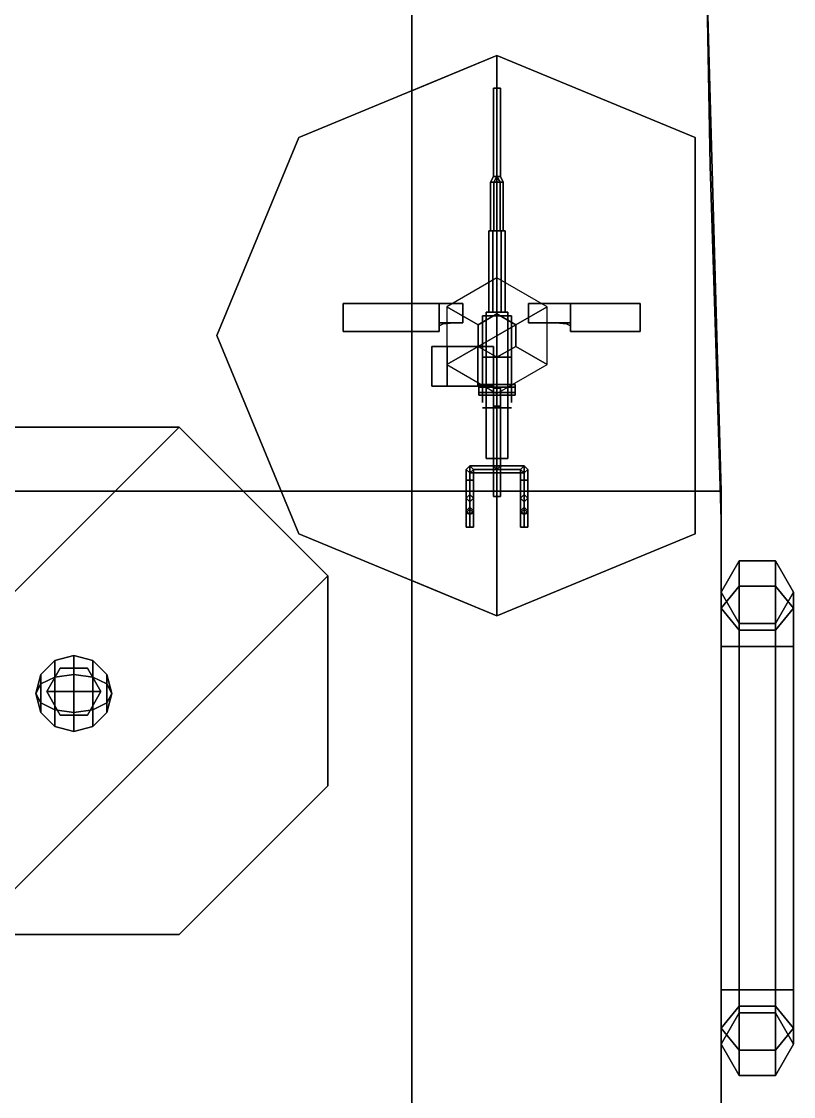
# Model space of a CAD drawing. Header units: millimetres. Extents: x -4 to 4, y -24.4 to 42.3.
# Drawn here: x -0.29 to 3.98, y 0.03 to 5.98 of the extents above; entities that cross this region are included whole.
import ezdxf

# ---------------------------------------------------------------- set-up
doc = ezdxf.new("R2010")
doc.units = ezdxf.units.MM
for name, color, linetype in [('boats', 1, 'Continuous'), ('gun', 1, 'Continuous'), ('railings', 6, 'Continuous'), ('sleeve', 5, 'Continuous'), ('turret', 2, 'Continuous')]:
    doc.layers.add(name, color=color, linetype=linetype)

msp = doc.modelspace()

# ---------------------------------------------------------------- linework, layer by layer
for points in [[(-1.87, 10.53, 3.86), (-1.87, -3.12, 3.86), (1.87, -3.12, 3.86), (1.87, 10.53, 3.86)], [(1.87, -3.12, 3.86), (1.87, -3.12, 1.68), (1.87, 10.53, 1.68), (1.87, 10.53, 3.86)], [(3.58, 3.38, -1.9), (-3.58, 3.38, -1.9), (-3.39, 10.16, -1.9), (3.39, 10.16, -1.9)], [(-3.39, 10.16, 1.68), (-3.58, 3.38, 1.68), (3.58, 3.38, 1.68), (3.39, 10.16, 1.68)], [(3.39, 10.16, 1.68), (3.58, 3.38, 1.68), (3.58, 3.38, -1.9), (3.39, 10.16, -1.9)], [(2.34, 5.79, 3.86), (1.244, 5.336, 3.86), (1.244, 5.336, 5.07), (2.34, 5.79, 5.07)], [(1.244, 5.336, 3.86), (2.34, 5.79, 3.86), (2.34, 5.79, 5.07), (1.244, 5.336, 5.07)], [(1.87, 5.5953, 3.86), (1.87, 2.8847, 3.86), (2.34, 2.69, 3.86), (2.34, 5.79, 3.86)], [(1.87, 2.8847, 3.86), (1.87, 5.5953, 3.86), (2.34, 5.79, 3.86), (2.34, 2.69, 3.86)], [(2.34, 5.79, 3.86), (2.34, 2.69, 3.86), (3.436, 3.144, 3.86), (3.436, 5.336, 3.86)], [(2.34, 2.69, 3.86), (2.34, 5.79, 3.86), (3.436, 5.336, 3.86), (3.436, 3.144, 3.86)], [(3.436, 5.336, 3.86), (2.34, 5.79, 3.86), (2.34, 5.79, 5.07), (3.436, 5.336, 5.07)], [(2.34, 5.79, 3.86), (3.436, 5.336, 3.86), (3.436, 5.336, 5.07), (2.34, 5.79, 5.07)], [(1.244, 5.336, 3.86), (0.79, 4.24, 3.86), (0.79, 4.24, 5.07), (1.244, 5.336, 5.07)], [(0.79, 4.24, 3.86), (1.244, 5.336, 3.86), (1.244, 5.336, 5.07), (0.79, 4.24, 5.07)], [(3.436, 3.144, 3.86), (3.436, 5.336, 3.86), (3.436, 5.336, 5.07), (3.436, 3.144, 5.07)], [(3.436, 5.336, 3.86), (3.436, 3.144, 3.86), (3.436, 3.144, 5.07), (3.436, 5.336, 5.07)], [(3.436, 5.22, 1.68), (3.436, 5.32, 1.68), (3.436, 5.32, 3.86), (3.436, 5.22, 3.86)], [(3.436, 5.32, 1.68), (3.436, 5.22, 1.68), (3.436, 5.22, 3.86), (3.436, 5.32, 3.86)], [(2.2361, 4.3, 5.1), (2.34, 4.36, 5.1), (2.34, 4.56, 3.86), (2.0629, 4.4, 3.86)], [(2.34, 4.36, 5.1), (2.4439, 4.3, 5.1), (2.6171, 4.4, 3.86), (2.34, 4.56, 3.86)], [(2.2361, 4.18, 5.1), (2.2361, 4.3, 5.1), (2.0629, 4.4, 3.86), (2.0629, 4.08, 3.86)], [(2.4439, 4.3, 5.1), (2.4439, 4.18, 5.1), (2.6171, 4.08, 3.86), (2.6171, 4.4, 3.86)], [(0.79, 4.24, 3.86), (1.244, 3.144, 3.86), (1.244, 3.144, 5.07), (0.79, 4.24, 5.07)], [(1.244, 3.144, 3.86), (0.79, 4.24, 3.86), (0.79, 4.24, 5.07), (1.244, 3.144, 5.07)], [(2.34, 4.12, 5.1), (2.2361, 4.18, 5.1), (2.0629, 4.08, 3.86), (2.34, 3.92, 3.86)], [(2.4439, 4.18, 5.1), (2.34, 4.12, 5.1), (2.34, 3.92, 3.86), (2.6171, 4.08, 3.86)], [(0.5817, 3.7343, 7.12), (-0.5817, 3.7343, 7.12), (-1.4043, 2.9117, 7.12), (-1.4043, 1.7483, 7.12)], [(1.4043, 2.9117, 7.12), (0.5817, 3.7343, 7.12), (-1.4043, 1.7483, 7.12), (-0.5817, 0.9257, 7.12)], [(-0.5817, 3.7343, 7.12), (0.5817, 3.7343, 7.12), (0.5817, 3.7343, 8.73), (-0.5817, 3.7343, 8.73)], [(0.5817, 3.7343, 3.86), (-0.5817, 3.7343, 3.86), (-0.5817, 3.7343, 8.73), (0.5817, 3.7343, 8.73)], [(0.5817, 3.7343, 7.12), (1.4043, 2.9117, 7.12), (1.4043, 2.9117, 8.73), (0.5817, 3.7343, 8.73)], [(1.4043, 2.9117, 3.86), (0.5817, 3.7343, 3.86), (0.5817, 3.7343, 8.73), (1.4043, 2.9117, 8.73)], [(3.58, -7.84, -1.9), (-3.58, -7.84, -1.9), (-3.58, 3.38, -1.9), (3.58, 3.38, -1.9)], [(-3.58, 3.38, 1.68), (-3.58, -7.84, 1.68), (3.58, -7.84, 1.68), (3.58, 3.38, 1.68)], [(3.58, 3.38, 1.68), (3.58, -7.84, 1.68), (3.58, -7.84, -1.9), (3.58, 3.38, -1.9)], [(3.436, 3.25, 1.68), (3.436, 3.15, 1.68), (3.436, 3.15, 3.86), (3.436, 3.25, 3.86)], [(3.436, 3.15, 1.68), (3.436, 3.25, 1.68), (3.436, 3.25, 3.86), (3.436, 3.15, 3.86)], [(1.244, 3.144, 3.86), (2.34, 2.69, 3.86), (2.34, 2.69, 5.07), (1.244, 3.144, 5.07)], [(2.34, 2.69, 3.86), (1.244, 3.144, 3.86), (1.244, 3.144, 5.07), (2.34, 2.69, 5.07)], [(2.34, 2.69, 3.86), (3.436, 3.144, 3.86), (3.436, 3.144, 5.07), (2.34, 2.69, 5.07)], [(3.436, 3.144, 3.86), (2.34, 2.69, 3.86), (2.34, 2.69, 5.07), (3.436, 3.144, 5.07)], [(1.4043, 1.7483, 7.12), (1.4043, 2.9117, 7.12), (-0.5817, 0.9257, 7.12), (0.5817, 0.9257, 7.12)], [(1.4043, 2.9117, 7.12), (1.4043, 1.7483, 7.12), (1.4043, 1.7483, 8.73), (1.4043, 2.9117, 8.73)], [(1.4043, 1.7483, 3.86), (1.4043, 2.9117, 3.86), (1.4043, 2.9117, 8.73), (1.4043, 1.7483, 8.73)], [(-0.105, 2.4419, 8.6), (-0.1819, 2.365, 8.6), (-0.1819, 2.3125, 8.6909), (-0.105, 2.3509, 8.7575)], [(-0.105, 2.3509, 8.4425), (-0.1819, 2.3125, 8.5091), (-0.1819, 2.365, 8.6), (-0.105, 2.4419, 8.6)], [(0, 2.47, 8.6), (-0.105, 2.4419, 8.6), (-0.105, 2.3509, 8.7575), (0, 2.365, 8.7819)], [(0, 2.365, 8.4181), (-0.105, 2.3509, 8.4425), (-0.105, 2.4419, 8.6), (0, 2.47, 8.6)], [(0.105, 2.4419, 8.6), (0, 2.47, 8.6), (0, 2.365, 8.7819), (0.105, 2.3509, 8.7575)], [(0.105, 2.3509, 8.4425), (0, 2.365, 8.4181), (0, 2.47, 8.6), (0.105, 2.4419, 8.6)], [(0.1819, 2.365, 8.6), (0.105, 2.4419, 8.6), (0.105, 2.3509, 8.7575), (0.1819, 2.3125, 8.6909)], [(0.1819, 2.3125, 8.5091), (0.105, 2.3509, 8.4425), (0.105, 2.4419, 8.6), (0.1819, 2.365, 8.6)], [(-0.075, 2.3999, 7.12), (-0.15, 2.27, 7.12), (-0.15, 2.27, 8.42), (-0.075, 2.3999, 8.42)], [(0.075, 2.3999, 8.42), (-0.075, 2.3999, 8.42), (-0.15, 2.27, 8.42), (0.15, 2.27, 8.42)], [(0.075, 2.3999, 7.12), (-0.075, 2.3999, 7.12), (-0.075, 2.3999, 8.42), (0.075, 2.3999, 8.42)], [(0.15, 2.27, 7.12), (0.075, 2.3999, 7.12), (0.075, 2.3999, 8.42), (0.15, 2.27, 8.42)], [(-0.1819, 2.365, 8.6), (-0.21, 2.26, 8.6), (-0.21, 2.26, 8.6), (-0.1819, 2.3125, 8.6909)], [(-0.1819, 2.3125, 8.5091), (-0.21, 2.26, 8.6), (-0.21, 2.26, 8.6), (-0.1819, 2.365, 8.6)], [(-0.105, 2.3509, 8.7575), (-0.1819, 2.3125, 8.6909), (-0.1819, 2.2075, 8.6909), (-0.105, 2.1691, 8.7575)], [(-0.105, 2.1691, 8.4425), (-0.1819, 2.2075, 8.5091), (-0.1819, 2.3125, 8.5091), (-0.105, 2.3509, 8.4425)], [(0, 2.365, 8.7819), (-0.105, 2.3509, 8.7575), (-0.105, 2.1691, 8.7575), (0, 2.155, 8.7819)], [(0, 2.155, 8.4181), (-0.105, 2.1691, 8.4425), (-0.105, 2.3509, 8.4425), (0, 2.365, 8.4181)], [(0.105, 2.3509, 8.7575), (0, 2.365, 8.7819), (0, 2.155, 8.7819), (0.105, 2.1691, 8.7575)], [(0.105, 2.1691, 8.4425), (0, 2.155, 8.4181), (0, 2.365, 8.4181), (0.105, 2.3509, 8.4425)], [(0.1819, 2.3125, 8.6909), (0.105, 2.3509, 8.7575), (0.105, 2.1691, 8.7575), (0.1819, 2.2075, 8.6909)], [(0.1819, 2.2075, 8.5091), (0.105, 2.1691, 8.4425), (0.105, 2.3509, 8.4425), (0.1819, 2.3125, 8.5091)], [(0.21, 2.26, 8.6), (0.1819, 2.365, 8.6), (0.1819, 2.3125, 8.6909), (0.21, 2.26, 8.6)], [(0.21, 2.26, 8.6), (0.1819, 2.3125, 8.5091), (0.1819, 2.365, 8.6), (0.21, 2.26, 8.6)], [(-0.1819, 2.3125, 8.6909), (-0.21, 2.26, 8.6), (-0.21, 2.26, 8.6), (-0.1819, 2.2075, 8.6909)], [(-0.1819, 2.2075, 8.5091), (-0.21, 2.26, 8.6), (-0.21, 2.26, 8.6), (-0.1819, 2.3125, 8.5091)], [(-0.15, 2.27, 7.12), (-0.075, 2.1401, 7.12), (-0.075, 2.1401, 8.42), (-0.15, 2.27, 8.42)], [(0.15, 2.27, 8.42), (-0.15, 2.27, 8.42), (-0.075, 2.1401, 8.42), (0.075, 2.1401, 8.42)], [(0.075, 2.1401, 7.12), (0.15, 2.27, 7.12), (0.15, 2.27, 8.42), (0.075, 2.1401, 8.42)], [(0.21, 2.26, 8.6), (0.1819, 2.3125, 8.6909), (0.1819, 2.2075, 8.6909), (0.21, 2.26, 8.6)], [(0.21, 2.26, 8.6), (0.1819, 2.2075, 8.5091), (0.1819, 2.3125, 8.5091), (0.21, 2.26, 8.6)], [(-0.1819, 2.2075, 8.6909), (-0.21, 2.26, 8.6), (-0.21, 2.26, 8.6), (-0.1819, 2.155, 8.6)], [(-0.1819, 2.155, 8.6), (-0.21, 2.26, 8.6), (-0.21, 2.26, 8.6), (-0.1819, 2.2075, 8.5091)], [(-0.105, 2.1691, 8.7575), (-0.1819, 2.2075, 8.6909), (-0.1819, 2.155, 8.6), (-0.105, 2.0781, 8.6)], [(-0.105, 2.0781, 8.6), (-0.1819, 2.155, 8.6), (-0.1819, 2.2075, 8.5091), (-0.105, 2.1691, 8.4425)], [(0.1819, 2.2075, 8.6909), (0.105, 2.1691, 8.7575), (0.105, 2.0781, 8.6), (0.1819, 2.155, 8.6)], [(0.1819, 2.155, 8.6), (0.105, 2.0781, 8.6), (0.105, 2.1691, 8.4425), (0.1819, 2.2075, 8.5091)], [(0.21, 2.26, 8.6), (0.1819, 2.2075, 8.6909), (0.1819, 2.155, 8.6), (0.21, 2.26, 8.6)], [(0.21, 2.26, 8.6), (0.1819, 2.155, 8.6), (0.1819, 2.2075, 8.5091), (0.21, 2.26, 8.6)], [(0, 2.155, 8.7819), (-0.105, 2.1691, 8.7575), (-0.105, 2.0781, 8.6), (0, 2.05, 8.6)], [(0, 2.05, 8.6), (-0.105, 2.0781, 8.6), (-0.105, 2.1691, 8.4425), (0, 2.155, 8.4181)], [(0.105, 2.1691, 8.7575), (0, 2.155, 8.7819), (0, 2.05, 8.6), (0.105, 2.0781, 8.6)], [(0.105, 2.0781, 8.6), (0, 2.05, 8.6), (0, 2.155, 8.4181), (0.105, 2.1691, 8.4425)], [(-0.075, 2.1401, 7.12), (0.075, 2.1401, 7.12), (0.075, 2.1401, 8.42), (-0.075, 2.1401, 8.42)], [(1.4043, 1.7483, 7.12), (0.5817, 0.9257, 7.12), (0.5817, 0.9257, 8.73), (1.4043, 1.7483, 8.73)], [(0.5817, 0.9257, 3.86), (1.4043, 1.7483, 3.86), (1.4043, 1.7483, 8.73), (0.5817, 0.9257, 8.73)], [(-0.5817, 0.9257, 3.86), (0.5817, 0.9257, 3.86), (0.5817, 0.9257, 7.12), (-0.5817, 0.9257, 7.12)]]:
    msp.add_3dface(points)
at = {"layer": 'boats'}
for points in [[(3.58, 2.82, 2.59), (3.68, 2.9932, 2.59), (3.68, 2.8546, 2.2554), (3.58, 2.7321, 2.3779)], [(3.58, 2.7321, 3.1721), (3.68, 2.8546, 3.2946), (3.68, 2.9932, 2.96), (3.58, 2.82, 2.96)], [(3.58, 2.82, 2.96), (3.68, 2.9932, 2.96), (3.68, 2.9932, 2.59), (3.58, 2.82, 2.59)], [(3.68, 2.9932, 2.59), (3.88, 2.9932, 2.59), (3.88, 2.8546, 2.2554), (3.68, 2.8546, 2.2554)], [(3.68, 2.8546, 3.2946), (3.88, 2.8546, 3.2946), (3.88, 2.9932, 2.96), (3.68, 2.9932, 2.96)], [(3.68, 2.9932, 2.96), (3.88, 2.9932, 2.96), (3.88, 2.9932, 2.59), (3.68, 2.9932, 2.59)], [(3.88, 2.9932, 2.59), (3.98, 2.82, 2.59), (3.98, 2.7321, 2.3779), (3.88, 2.8546, 2.2554)], [(3.88, 2.8546, 3.2946), (3.98, 2.7321, 3.1721), (3.98, 2.82, 2.96), (3.88, 2.9932, 2.96)], [(3.88, 2.9932, 2.96), (3.98, 2.82, 2.96), (3.98, 2.82, 2.59), (3.88, 2.9932, 2.59)], [(3.58, 2.7321, 2.3779), (3.68, 2.8546, 2.2554), (3.68, 2.52, 2.1168), (3.58, 2.52, 2.29)], [(3.58, 2.52, 3.26), (3.68, 2.52, 3.4332), (3.68, 2.8546, 3.2946), (3.58, 2.7321, 3.1721)], [(3.68, 2.6468, 2.59), (3.58, 2.82, 2.59), (3.58, 2.7321, 2.3779), (3.68, 2.6097, 2.5003)], [(3.68, 2.6097, 3.0497), (3.58, 2.7321, 3.1721), (3.58, 2.82, 2.96), (3.68, 2.6468, 2.96)], [(3.68, 2.6468, 2.96), (3.58, 2.82, 2.96), (3.58, 2.82, 2.59), (3.68, 2.6468, 2.59)], [(3.68, 2.8546, 2.2554), (3.88, 2.8546, 2.2554), (3.88, 2.52, 2.1168), (3.68, 2.52, 2.1168)], [(3.68, 2.52, 3.4332), (3.88, 2.52, 3.4332), (3.88, 2.8546, 3.2946), (3.68, 2.8546, 3.2946)], [(3.88, 2.8546, 2.2554), (3.98, 2.7321, 2.3779), (3.98, 2.52, 2.29), (3.88, 2.52, 2.1168)], [(3.88, 2.52, 3.4332), (3.98, 2.52, 3.26), (3.98, 2.7321, 3.1721), (3.88, 2.8546, 3.2946)], [(3.98, 2.82, 2.59), (3.88, 2.6468, 2.59), (3.88, 2.6097, 2.5003), (3.98, 2.7321, 2.3779)], [(3.98, 2.7321, 3.1721), (3.88, 2.6097, 3.0497), (3.88, 2.6468, 2.96), (3.98, 2.82, 2.96)], [(3.98, 2.82, 2.96), (3.88, 2.6468, 2.96), (3.88, 2.6468, 2.59), (3.98, 2.82, 2.59)], [(3.68, 2.6097, 2.5003), (3.58, 2.7321, 2.3779), (3.58, 2.52, 2.29), (3.68, 2.52, 2.4632)], [(3.68, 2.52, 3.0868), (3.58, 2.52, 3.26), (3.58, 2.7321, 3.1721), (3.68, 2.6097, 3.0497)], [(3.98, 2.7321, 2.3779), (3.88, 2.6097, 2.5003), (3.88, 2.52, 2.4632), (3.98, 2.52, 2.29)], [(3.98, 2.52, 3.26), (3.88, 2.52, 3.0868), (3.88, 2.6097, 3.0497), (3.98, 2.7321, 3.1721)], [(3.88, 2.6468, 2.59), (3.68, 2.6468, 2.59), (3.68, 2.6097, 2.5003), (3.88, 2.6097, 2.5003)], [(3.68, 2.6468, 2.59), (3.68, 2.6468, 2.96), (3.68, 2.6097, 3.0497), (3.68, 2.6097, 2.5003)], [(3.68, 2.6097, 2.5003), (3.68, 2.6097, 3.0497), (3.68, 2.6468, 2.96), (3.68, 2.6468, 2.59)], [(3.88, 2.6097, 3.0497), (3.68, 2.6097, 3.0497), (3.68, 2.6468, 2.96), (3.88, 2.6468, 2.96)], [(3.88, 2.6468, 2.96), (3.68, 2.6468, 2.96), (3.68, 2.6468, 2.59), (3.88, 2.6468, 2.59)], [(3.68, 2.6097, 2.5003), (3.68, 2.6097, 3.0497), (3.68, 2.52, 3.0868), (3.68, 2.52, 2.4632)], [(3.68, 2.52, 2.4632), (3.68, 2.52, 3.0868), (3.68, 2.6097, 3.0497), (3.68, 2.6097, 2.5003)], [(3.88, 2.6097, 2.5003), (3.68, 2.6097, 2.5003), (3.68, 2.52, 2.4632), (3.88, 2.52, 2.4632)], [(3.88, 2.52, 3.0868), (3.68, 2.52, 3.0868), (3.68, 2.6097, 3.0497), (3.88, 2.6097, 3.0497)], [(3.58, 0.62, 2.29), (3.68, 0.62, 2.4632), (3.68, 2.52, 2.4632), (3.58, 2.52, 2.29)], [(3.68, 0.62, 2.1168), (3.58, 0.62, 2.29), (3.58, 2.52, 2.29), (3.68, 2.52, 2.1168)], [(3.58, 0.62, 3.26), (3.68, 0.62, 3.4332), (3.68, 2.52, 3.4332), (3.58, 2.52, 3.26)], [(3.68, 0.62, 3.0868), (3.58, 0.62, 3.26), (3.58, 2.52, 3.26), (3.68, 2.52, 3.0868)], [(3.68, 2.52, 2.4632), (3.68, 2.52, 3.0868), (3.68, 0.62, 3.0868), (3.68, 0.62, 2.4632)], [(3.68, 0.62, 2.4632), (3.68, 0.62, 3.0868), (3.68, 2.52, 3.0868), (3.68, 2.52, 2.4632)], [(3.68, 0.62, 2.4632), (3.88, 0.62, 2.4632), (3.88, 2.52, 2.4632), (3.68, 2.52, 2.4632)], [(3.88, 0.62, 2.1168), (3.68, 0.62, 2.1168), (3.68, 2.52, 2.1168), (3.88, 2.52, 2.1168)], [(3.88, 0.62, 3.0868), (3.68, 0.62, 3.0868), (3.68, 2.52, 3.0868), (3.88, 2.52, 3.0868)], [(3.68, 0.62, 3.4332), (3.88, 0.62, 3.4332), (3.88, 2.52, 3.4332), (3.68, 2.52, 3.4332)], [(3.88, 0.62, 2.4632), (3.98, 0.62, 2.29), (3.98, 2.52, 2.29), (3.88, 2.52, 2.4632)], [(3.98, 0.62, 2.29), (3.88, 0.62, 2.1168), (3.88, 2.52, 2.1168), (3.98, 2.52, 2.29)], [(3.88, 0.62, 3.4332), (3.98, 0.62, 3.26), (3.98, 2.52, 3.26), (3.88, 2.52, 3.4332)], [(3.98, 0.62, 3.26), (3.88, 0.62, 3.0868), (3.88, 2.52, 3.0868), (3.98, 2.52, 3.26)], [(3.68, 0.62, 2.4632), (3.58, 0.62, 2.29), (3.58, 0.4079, 2.3779), (3.68, 0.5303, 2.5003)], [(3.58, 0.62, 2.29), (3.68, 0.62, 2.1168), (3.68, 0.2854, 2.2554), (3.58, 0.4079, 2.3779)], [(3.58, 0.4079, 3.1721), (3.68, 0.2854, 3.2946), (3.68, 0.62, 3.4332), (3.58, 0.62, 3.26)], [(3.68, 0.5303, 3.0497), (3.58, 0.4079, 3.1721), (3.58, 0.62, 3.26), (3.68, 0.62, 3.0868)], [(3.68, 0.5303, 2.5003), (3.68, 0.5303, 3.0497), (3.68, 0.62, 3.0868), (3.68, 0.62, 2.4632)], [(3.68, 0.62, 2.4632), (3.68, 0.62, 3.0868), (3.68, 0.5303, 3.0497), (3.68, 0.5303, 2.5003)], [(3.88, 0.62, 2.4632), (3.68, 0.62, 2.4632), (3.68, 0.5303, 2.5003), (3.88, 0.5303, 2.5003)], [(3.68, 0.62, 2.1168), (3.88, 0.62, 2.1168), (3.88, 0.2854, 2.2554), (3.68, 0.2854, 2.2554)], [(3.68, 0.2854, 3.2946), (3.88, 0.2854, 3.2946), (3.88, 0.62, 3.4332), (3.68, 0.62, 3.4332)], [(3.88, 0.5303, 3.0497), (3.68, 0.5303, 3.0497), (3.68, 0.62, 3.0868), (3.88, 0.62, 3.0868)], [(3.98, 0.62, 2.29), (3.88, 0.62, 2.4632), (3.88, 0.5303, 2.5003), (3.98, 0.4079, 2.3779)], [(3.88, 0.62, 2.1168), (3.98, 0.62, 2.29), (3.98, 0.4079, 2.3779), (3.88, 0.2854, 2.2554)], [(3.88, 0.2854, 3.2946), (3.98, 0.4079, 3.1721), (3.98, 0.62, 3.26), (3.88, 0.62, 3.4332)], [(3.98, 0.4079, 3.1721), (3.88, 0.5303, 3.0497), (3.88, 0.62, 3.0868), (3.98, 0.62, 3.26)], [(3.68, 0.5303, 2.5003), (3.58, 0.4079, 2.3779), (3.58, 0.32, 2.59), (3.68, 0.4932, 2.59)], [(3.68, 0.4932, 2.96), (3.58, 0.32, 2.96), (3.58, 0.4079, 3.1721), (3.68, 0.5303, 3.0497)], [(3.58, 0.32, 2.96), (3.68, 0.4932, 2.96), (3.68, 0.4932, 2.59), (3.58, 0.32, 2.59)], [(3.88, 0.5303, 2.5003), (3.68, 0.5303, 2.5003), (3.68, 0.4932, 2.59), (3.88, 0.4932, 2.59)], [(3.68, 0.5303, 2.5003), (3.68, 0.5303, 3.0497), (3.68, 0.4932, 2.96), (3.68, 0.4932, 2.59)], [(3.68, 0.4932, 2.59), (3.68, 0.4932, 2.96), (3.68, 0.5303, 3.0497), (3.68, 0.5303, 2.5003)], [(3.88, 0.4932, 2.96), (3.68, 0.4932, 2.96), (3.68, 0.5303, 3.0497), (3.88, 0.5303, 3.0497)], [(3.68, 0.4932, 2.96), (3.88, 0.4932, 2.96), (3.88, 0.4932, 2.59), (3.68, 0.4932, 2.59)], [(3.98, 0.4079, 2.3779), (3.88, 0.5303, 2.5003), (3.88, 0.4932, 2.59), (3.98, 0.32, 2.59)], [(3.98, 0.32, 2.96), (3.88, 0.4932, 2.96), (3.88, 0.5303, 3.0497), (3.98, 0.4079, 3.1721)], [(3.88, 0.4932, 2.96), (3.98, 0.32, 2.96), (3.98, 0.32, 2.59), (3.88, 0.4932, 2.59)], [(3.58, 0.4079, 2.3779), (3.68, 0.2854, 2.2554), (3.68, 0.1468, 2.59), (3.58, 0.32, 2.59)], [(3.58, 0.32, 2.96), (3.68, 0.1468, 2.96), (3.68, 0.2854, 3.2946), (3.58, 0.4079, 3.1721)], [(3.88, 0.2854, 2.2554), (3.98, 0.4079, 2.3779), (3.98, 0.32, 2.59), (3.88, 0.1468, 2.59)], [(3.88, 0.1468, 2.96), (3.98, 0.32, 2.96), (3.98, 0.4079, 3.1721), (3.88, 0.2854, 3.2946)], [(3.68, 0.1468, 2.96), (3.58, 0.32, 2.96), (3.58, 0.32, 2.59), (3.68, 0.1468, 2.59)], [(3.98, 0.32, 2.96), (3.88, 0.1468, 2.96), (3.88, 0.1468, 2.59), (3.98, 0.32, 2.59)], [(3.68, 0.2854, 2.2554), (3.88, 0.2854, 2.2554), (3.88, 0.1468, 2.59), (3.68, 0.1468, 2.59)], [(3.68, 0.1468, 2.96), (3.88, 0.1468, 2.96), (3.88, 0.2854, 3.2946), (3.68, 0.2854, 3.2946)], [(3.88, 0.1468, 2.96), (3.68, 0.1468, 2.96), (3.68, 0.1468, 2.59), (3.88, 0.1468, 2.59)]]:
    msp.add_3dface(points, dxfattribs=at)
at = {"layer": 'gun'}
for points in [[(2.34, 5.61, 5.35), (2.32, 5.61, 5.33), (2.32, 5.12, 5.33), (2.34, 5.12, 5.35)], [(2.32, 5.61, 5.33), (2.34, 5.61, 5.31), (2.34, 5.12, 5.31), (2.32, 5.12, 5.33)], [(2.36, 5.61, 5.33), (2.34, 5.61, 5.31), (2.32, 5.61, 5.33), (2.34, 5.61, 5.35)], [(2.36, 5.61, 5.33), (2.34, 5.61, 5.35), (2.34, 5.12, 5.35), (2.36, 5.12, 5.33)], [(2.34, 5.61, 5.31), (2.36, 5.61, 5.33), (2.36, 5.12, 5.33), (2.34, 5.12, 5.31)]]:
    msp.add_3dface(points, dxfattribs=at)
at = {"layer": 'railings'}
for points in [[(1.87, 8.76, 4.81), (1.87, 8.76, 4.86), (1.87, 5.59, 4.86), (1.87, 5.59, 4.81)], [(1.87, 5.59, 4.81), (1.87, 5.59, 4.86), (1.87, 8.76, 4.86), (1.87, 8.76, 4.81)], [(3.52, 5.18, 2.68), (3.52, 5.18, 2.73), (3.5, 6.2, 2.73), (3.5, 6.2, 2.68)], [(3.5, 6.2, 2.68), (3.5, 6.2, 2.73), (3.52, 5.18, 2.73), (3.52, 5.18, 2.68)], [(3.52, 5.22, 2.68), (3.52, 5.17, 2.68), (3.52, 5.17, 1.68), (3.52, 5.22, 1.68)], [(3.52, 5.22, 1.68), (3.52, 5.17, 1.68), (3.52, 5.17, 2.68), (3.52, 5.22, 2.68)], [(3.52, 5.18, 2.68), (3.52, 5.18, 2.73), (3.55, 4.2, 2.73), (3.55, 4.2, 2.68)], [(3.55, 4.2, 2.68), (3.55, 4.2, 2.73), (3.52, 5.18, 2.73), (3.52, 5.18, 2.68)], [(3.55, 4.22, 1.68), (3.55, 4.17, 1.68), (3.55, 4.17, 2.68), (3.55, 4.22, 2.68)], [(3.55, 4.22, 2.68), (3.55, 4.17, 2.68), (3.55, 4.17, 1.68), (3.55, 4.22, 1.68)], [(3.55, 4.2, 2.68), (3.55, 4.2, 2.73), (3.58, 3.22, 2.73), (3.58, 3.22, 2.68)], [(3.58, 3.22, 2.68), (3.58, 3.22, 2.73), (3.55, 4.2, 2.73), (3.55, 4.2, 2.68)], [(3.58, 3.22, 1.68), (3.58, 3.17, 1.68), (3.58, 3.17, 2.68), (3.58, 3.22, 2.68)], [(3.58, 3.22, 2.68), (3.58, 3.17, 2.68), (3.58, 3.17, 1.68), (3.58, 3.22, 1.68)], [(3.58, 3.22, 2.68), (3.58, 3.22, 2.73), (3.58, -5.83, 2.73), (3.58, -5.83, 2.68)], [(3.58, -5.83, 2.68), (3.58, -5.83, 2.73), (3.58, 3.22, 2.73), (3.58, 3.22, 2.68)], [(1.87, -3.12, 4.81), (1.87, -3.12, 4.86), (1.87, 2.89, 4.86), (1.87, 2.89, 4.81)], [(1.87, 2.89, 4.81), (1.87, 2.89, 4.86), (1.87, -3.12, 4.86), (1.87, -3.12, 4.81)], [(3.58, 2.22, 1.68), (3.58, 2.17, 1.68), (3.58, 2.17, 2.68), (3.58, 2.22, 2.68)], [(3.58, 2.22, 2.68), (3.58, 2.17, 2.68), (3.58, 2.17, 1.68), (3.58, 2.22, 1.68)], [(1.87, 1.78, 4.81), (1.87, 1.73, 4.81), (1.87, 1.73, 3.86), (1.87, 1.78, 3.86)], [(1.87, 1.78, 3.86), (1.87, 1.73, 3.86), (1.87, 1.73, 4.81), (1.87, 1.78, 4.81)], [(3.58, 1.22, 2.68), (3.58, 1.17, 2.68), (3.58, 1.17, 1.68), (3.58, 1.22, 1.68)], [(3.58, 1.22, 1.68), (3.58, 1.17, 1.68), (3.58, 1.17, 2.68), (3.58, 1.22, 2.68)], [(1.87, 0.37, 3.86), (1.87, 0.32, 3.86), (1.87, 0.32, 4.81), (1.87, 0.37, 4.81)], [(1.87, 0.37, 4.81), (1.87, 0.32, 4.81), (1.87, 0.32, 3.86), (1.87, 0.37, 3.86)], [(3.58, 0.22, 1.68), (3.58, 0.17, 1.68), (3.58, 0.17, 2.68), (3.58, 0.22, 2.68)], [(3.58, 0.22, 2.68), (3.58, 0.17, 2.68), (3.58, 0.17, 1.68), (3.58, 0.22, 1.68)]]:
    msp.add_3dface(points, dxfattribs=at)
at = {"layer": 'sleeve'}
for points in [[(2.34, 5.12, 5.35), (2.32, 5.12, 5.33), (2.305, 5.09, 5.33), (2.3225, 5.09, 5.3603)], [(2.32, 5.12, 5.33), (2.34, 5.12, 5.31), (2.3225, 5.09, 5.2997), (2.305, 5.09, 5.33)], [(2.34, 5.12, 5.35), (2.34, 5.12, 5.35), (2.3225, 5.09, 5.3603), (2.3575, 5.09, 5.3603)], [(2.34, 5.12, 5.31), (2.34, 5.12, 5.31), (2.3575, 5.09, 5.2997), (2.3225, 5.09, 5.2997)], [(2.36, 5.12, 5.33), (2.34, 5.12, 5.35), (2.3575, 5.09, 5.3603), (2.375, 5.09, 5.33)], [(2.34, 5.12, 5.31), (2.36, 5.12, 5.33), (2.375, 5.09, 5.33), (2.3575, 5.09, 5.2997)], [(2.3225, 5.09, 5.3603), (2.305, 5.09, 5.33), (2.305, 4.82, 5.33), (2.3225, 4.82, 5.3603)], [(2.305, 5.09, 5.33), (2.3225, 5.09, 5.2997), (2.3225, 4.82, 5.2997), (2.305, 4.82, 5.33)], [(2.3575, 5.09, 5.3603), (2.3225, 5.09, 5.3603), (2.3225, 4.82, 5.3603), (2.3575, 4.82, 5.3603)], [(2.3225, 5.09, 5.2997), (2.3575, 5.09, 5.2997), (2.3575, 4.82, 5.2997), (2.3225, 4.82, 5.2997)], [(2.375, 5.09, 5.33), (2.3575, 5.09, 5.3603), (2.3575, 4.82, 5.3603), (2.375, 4.82, 5.33)], [(2.3575, 5.09, 5.2997), (2.375, 5.09, 5.33), (2.375, 4.82, 5.33), (2.3575, 4.82, 5.2997)], [(2.3175, 4.82, 5.369), (2.295, 4.82, 5.33), (2.295, 4.37, 5.33), (2.3175, 4.37, 5.369)], [(2.295, 4.82, 5.33), (2.3175, 4.82, 5.291), (2.3175, 4.37, 5.291), (2.295, 4.37, 5.33)], [(2.385, 4.82, 5.33), (2.295, 4.82, 5.33), (2.3175, 4.82, 5.369), (2.3625, 4.82, 5.369)], [(2.3625, 4.82, 5.291), (2.3175, 4.82, 5.291), (2.295, 4.82, 5.33), (2.385, 4.82, 5.33)], [(2.3625, 4.82, 5.369), (2.3175, 4.82, 5.369), (2.3175, 4.37, 5.369), (2.3625, 4.37, 5.369)], [(2.3175, 4.82, 5.291), (2.3625, 4.82, 5.291), (2.3625, 4.37, 5.291), (2.3175, 4.37, 5.291)], [(2.385, 4.82, 5.33), (2.3625, 4.82, 5.369), (2.3625, 4.37, 5.369), (2.385, 4.37, 5.33)], [(2.3625, 4.82, 5.291), (2.385, 4.82, 5.33), (2.385, 4.37, 5.33), (2.3625, 4.37, 5.291)], [(2.4, 4.37, 5.4), (2.4, 4.37, 5.28), (2.28, 4.37, 5.28), (2.28, 4.37, 5.4)], [(2.28, 3.56, 5.4), (2.4, 3.56, 5.4), (2.4, 4.37, 5.4), (2.28, 4.37, 5.4)], [(2.28, 4.37, 5.28), (2.4, 4.37, 5.28), (2.4, 3.56, 5.28), (2.28, 3.56, 5.28)], [(2.28, 4.37, 5.4), (2.28, 4.37, 5.28), (2.28, 3.56, 5.28), (2.28, 3.56, 5.4)], [(2.4, 3.56, 5.4), (2.4, 3.56, 5.28), (2.4, 4.37, 5.28), (2.4, 4.37, 5.4)], [(2.065, 4.18, 5.6072), (1.98, 4.18, 5.46), (1.98, 3.96, 5.46), (2.065, 3.96, 5.6072)], [(2.32, 4.18, 5.46), (1.98, 4.18, 5.46), (2.065, 4.18, 5.6072), (2.235, 4.18, 5.6072)], [(1.98, 4.18, 5.46), (2.065, 4.18, 5.3128), (2.065, 3.96, 5.3128), (1.98, 3.96, 5.46)], [(2.235, 4.18, 5.3128), (2.065, 4.18, 5.3128), (1.98, 4.18, 5.46), (2.32, 4.18, 5.46)], [(2.065, 4.18, 5.3128), (2.235, 4.18, 5.3128), (2.235, 3.96, 5.3128), (2.065, 3.96, 5.3128)], [(2.235, 4.18, 5.6072), (2.065, 4.18, 5.6072), (2.065, 3.96, 5.6072), (2.235, 3.96, 5.6072)], [(2.32, 4.18, 5.46), (2.235, 4.18, 5.6072), (2.235, 3.96, 5.6072), (2.32, 3.96, 5.46)], [(2.235, 4.18, 5.3128), (2.32, 4.18, 5.46), (2.32, 3.96, 5.46), (2.235, 3.96, 5.3128)], [(1.98, 3.96, 5.46), (2.32, 3.96, 5.46), (2.235, 3.96, 5.6072), (2.065, 3.96, 5.6072)], [(2.065, 3.96, 5.3128), (2.235, 3.96, 5.3128), (2.32, 3.96, 5.46), (1.98, 3.96, 5.46)], [(2.44, 3.955, 5.346), (2.44, 3.97, 5.32), (2.24, 3.97, 5.32), (2.24, 3.955, 5.346)], [(2.44, 3.97, 5.32), (2.44, 3.955, 5.294), (2.24, 3.955, 5.294), (2.24, 3.97, 5.32)], [(2.24, 3.925, 5.346), (2.24, 3.955, 5.346), (2.24, 3.97, 5.32), (2.24, 3.91, 5.32)], [(2.24, 3.91, 5.32), (2.24, 3.97, 5.32), (2.24, 3.955, 5.294), (2.24, 3.925, 5.294)], [(2.44, 3.925, 5.346), (2.44, 3.955, 5.346), (2.24, 3.955, 5.346), (2.24, 3.925, 5.346)], [(2.44, 3.955, 5.294), (2.44, 3.925, 5.294), (2.24, 3.925, 5.294), (2.24, 3.955, 5.294)], [(2.34, 3.95, 5.28), (2.32, 3.95, 5.26), (2.32, 3.52, 5.26), (2.34, 3.5, 5.28)], [(2.32, 3.95, 5.26), (2.34, 3.95, 5.24), (2.34, 3.5, 5.24), (2.32, 3.52, 5.26)], [(2.36, 3.95, 5.26), (2.34, 3.95, 5.28), (2.34, 3.5, 5.28), (2.36, 3.52, 5.26)], [(2.34, 3.95, 5.24), (2.36, 3.95, 5.26), (2.36, 3.52, 5.26), (2.34, 3.5, 5.24)], [(2.44, 3.91, 5.32), (2.44, 3.97, 5.32), (2.44, 3.955, 5.346), (2.44, 3.925, 5.346)], [(2.44, 3.925, 5.294), (2.44, 3.955, 5.294), (2.44, 3.97, 5.32), (2.44, 3.91, 5.32)], [(2.44, 3.91, 5.32), (2.44, 3.925, 5.346), (2.24, 3.925, 5.346), (2.24, 3.91, 5.32)], [(2.44, 3.925, 5.294), (2.44, 3.91, 5.32), (2.24, 3.91, 5.32), (2.24, 3.925, 5.294)], [(2.26, 3.84, 5.75), (2.3, 3.84, 5.8193), (2.38, 3.84, 5.8193), (2.42, 3.84, 5.75)], [(2.42, 3.84, 5.75), (2.38, 3.84, 5.8193), (2.3, 3.84, 5.8193), (2.26, 3.84, 5.75)], [(2.38, 3.84, 5.6807), (2.42, 3.84, 5.75), (2.26, 3.84, 5.75), (2.3, 3.84, 5.6807)], [(2.3, 3.84, 5.6807), (2.26, 3.84, 5.75), (2.42, 3.84, 5.75), (2.38, 3.84, 5.6807)], [(2.36, 3.85, 5.65), (2.34, 3.85, 5.63), (2.32, 3.85, 5.65), (2.34, 3.85, 5.67)], [(2.32, 3.85, 5.65), (2.34, 3.85, 5.63), (2.34, 3.35, 5.63), (2.32, 3.35, 5.65)], [(2.34, 3.85, 5.67), (2.32, 3.85, 5.65), (2.32, 3.35, 5.65), (2.34, 3.35, 5.67)], [(2.34, 3.85, 5.63), (2.36, 3.85, 5.65), (2.36, 3.35, 5.65), (2.34, 3.35, 5.63)], [(2.36, 3.85, 5.65), (2.34, 3.85, 5.67), (2.34, 3.35, 5.67), (2.36, 3.35, 5.65)], [(2.34, 3.84, 5.4), (2.34, 3.7, 5.64), (2.34, 3.6, 5.64), (2.34, 3.75, 5.4)], [(2.34, 3.75, 5.4), (2.34, 3.6, 5.64), (2.34, 3.7, 5.64), (2.34, 3.84, 5.4)], [(2.19, 3.52, 5.26), (2.17, 3.5, 5.24), (2.17, 3.5, 5.44), (2.19, 3.52, 5.46)], [(2.19, 3.52, 5.46), (2.17, 3.5, 5.44), (2.17, 3.44, 5.5), (2.19, 3.44, 5.52)], [(2.19, 3.52, 5.26), (2.21, 3.5, 5.28), (2.47, 3.5, 5.28), (2.49, 3.52, 5.26)], [(2.21, 3.5, 5.24), (2.19, 3.52, 5.26), (2.49, 3.52, 5.26), (2.47, 3.5, 5.24)], [(2.21, 3.5, 5.24), (2.19, 3.52, 5.26), (2.19, 3.52, 5.46), (2.21, 3.5, 5.44)], [(2.21, 3.5, 5.44), (2.19, 3.52, 5.46), (2.19, 3.44, 5.52), (2.21, 3.44, 5.5)], [(2.28, 3.56, 5.28), (2.4, 3.56, 5.28), (2.4, 3.56, 5.4), (2.28, 3.56, 5.4)], [(2.49, 3.52, 5.26), (2.47, 3.5, 5.24), (2.47, 3.5, 5.44), (2.49, 3.52, 5.46)], [(2.49, 3.52, 5.46), (2.47, 3.5, 5.44), (2.47, 3.44, 5.5), (2.49, 3.44, 5.52)], [(2.51, 3.5, 5.24), (2.49, 3.52, 5.26), (2.49, 3.52, 5.46), (2.51, 3.5, 5.44)], [(2.51, 3.5, 5.44), (2.49, 3.52, 5.46), (2.49, 3.44, 5.52), (2.51, 3.44, 5.5)], [(2.17, 3.5, 5.24), (2.19, 3.48, 5.26), (2.19, 3.48, 5.42), (2.17, 3.5, 5.44)], [(2.17, 3.5, 5.44), (2.19, 3.48, 5.42), (2.19, 3.44, 5.48), (2.17, 3.44, 5.5)], [(2.19, 3.48, 5.26), (2.21, 3.5, 5.24), (2.21, 3.5, 5.44), (2.19, 3.48, 5.42)], [(2.21, 3.5, 5.28), (2.19, 3.48, 5.26), (2.49, 3.48, 5.26), (2.47, 3.5, 5.28)], [(2.19, 3.48, 5.26), (2.21, 3.5, 5.24), (2.47, 3.5, 5.24), (2.49, 3.48, 5.26)], [(2.19, 3.48, 5.42), (2.21, 3.5, 5.44), (2.21, 3.44, 5.5), (2.19, 3.44, 5.48)], [(2.47, 3.5, 5.24), (2.49, 3.48, 5.26), (2.49, 3.48, 5.42), (2.47, 3.5, 5.44)], [(2.47, 3.5, 5.44), (2.49, 3.48, 5.42), (2.49, 3.44, 5.48), (2.47, 3.44, 5.5)], [(2.49, 3.48, 5.26), (2.51, 3.5, 5.24), (2.51, 3.5, 5.44), (2.49, 3.48, 5.42)], [(2.49, 3.48, 5.42), (2.51, 3.5, 5.44), (2.51, 3.44, 5.5), (2.49, 3.44, 5.48)], [(2.19, 3.44, 5.52), (2.17, 3.44, 5.5), (2.17, 3.34, 5.5), (2.19, 3.36, 5.52)], [(2.17, 3.44, 5.5), (2.19, 3.44, 5.48), (2.19, 3.36, 5.48), (2.17, 3.34, 5.5)], [(2.21, 3.44, 5.5), (2.19, 3.44, 5.52), (2.19, 3.36, 5.52), (2.21, 3.34, 5.5)], [(2.19, 3.44, 5.48), (2.21, 3.44, 5.5), (2.21, 3.34, 5.5), (2.19, 3.36, 5.48)], [(2.49, 3.44, 5.52), (2.47, 3.44, 5.5), (2.47, 3.34, 5.5), (2.49, 3.36, 5.52)], [(2.47, 3.44, 5.5), (2.49, 3.44, 5.48), (2.49, 3.36, 5.48), (2.47, 3.34, 5.5)], [(2.51, 3.44, 5.5), (2.49, 3.44, 5.52), (2.49, 3.36, 5.52), (2.51, 3.34, 5.5)], [(2.49, 3.44, 5.48), (2.51, 3.44, 5.5), (2.51, 3.34, 5.5), (2.49, 3.36, 5.48)], [(2.19, 3.36, 5.42), (2.17, 3.34, 5.44), (2.17, 3.34, 5.55), (2.19, 3.36, 5.57)], [(2.19, 3.28, 5.36), (2.17, 3.26, 5.39), (2.17, 3.34, 5.44), (2.19, 3.36, 5.42)], [(2.19, 3.36, 5.57), (2.17, 3.34, 5.55), (2.17, 3.27, 5.6), (2.19, 3.29, 5.62)], [(2.17, 3.34, 5.55), (2.19, 3.32, 5.53), (2.19, 3.25, 5.58), (2.17, 3.27, 5.6)], [(2.17, 3.34, 5.44), (2.19, 3.32, 5.46), (2.19, 3.32, 5.53), (2.17, 3.34, 5.55)], [(2.17, 3.26, 5.39), (2.19, 3.25, 5.41), (2.19, 3.32, 5.46), (2.17, 3.34, 5.44)], [(2.21, 3.34, 5.44), (2.19, 3.36, 5.42), (2.19, 3.36, 5.57), (2.21, 3.34, 5.55)], [(2.21, 3.26, 5.39), (2.19, 3.28, 5.36), (2.19, 3.36, 5.42), (2.21, 3.34, 5.44)], [(2.21, 3.34, 5.55), (2.19, 3.36, 5.57), (2.19, 3.29, 5.62), (2.21, 3.27, 5.6)], [(2.19, 3.32, 5.53), (2.21, 3.34, 5.55), (2.21, 3.27, 5.6), (2.19, 3.25, 5.58)], [(2.19, 3.32, 5.46), (2.21, 3.34, 5.44), (2.21, 3.34, 5.55), (2.19, 3.32, 5.53)], [(2.19, 3.25, 5.41), (2.21, 3.26, 5.39), (2.21, 3.34, 5.44), (2.19, 3.32, 5.46)], [(2.34, 3.35, 5.67), (2.32, 3.35, 5.65), (2.34, 3.35, 5.63), (2.36, 3.35, 5.65)], [(2.49, 3.36, 5.42), (2.47, 3.34, 5.44), (2.47, 3.34, 5.55), (2.49, 3.36, 5.57)], [(2.49, 3.28, 5.36), (2.47, 3.26, 5.39), (2.47, 3.34, 5.44), (2.49, 3.36, 5.42)], [(2.49, 3.36, 5.57), (2.47, 3.34, 5.55), (2.47, 3.27, 5.6), (2.49, 3.29, 5.62)], [(2.47, 3.34, 5.55), (2.49, 3.32, 5.53), (2.49, 3.25, 5.58), (2.47, 3.27, 5.6)], [(2.47, 3.34, 5.44), (2.49, 3.32, 5.46), (2.49, 3.32, 5.53), (2.47, 3.34, 5.55)], [(2.47, 3.26, 5.39), (2.49, 3.25, 5.41), (2.49, 3.32, 5.46), (2.47, 3.34, 5.44)], [(2.51, 3.34, 5.44), (2.49, 3.36, 5.42), (2.49, 3.36, 5.57), (2.51, 3.34, 5.55)], [(2.51, 3.26, 5.39), (2.49, 3.28, 5.36), (2.49, 3.36, 5.42), (2.51, 3.34, 5.44)], [(2.51, 3.34, 5.55), (2.49, 3.36, 5.57), (2.49, 3.29, 5.62), (2.51, 3.27, 5.6)], [(2.49, 3.32, 5.53), (2.51, 3.34, 5.55), (2.51, 3.27, 5.6), (2.49, 3.25, 5.58)], [(2.49, 3.32, 5.46), (2.51, 3.34, 5.44), (2.51, 3.34, 5.55), (2.49, 3.32, 5.53)], [(2.49, 3.25, 5.41), (2.51, 3.26, 5.39), (2.51, 3.34, 5.44), (2.49, 3.32, 5.46)], [(2.17, 3.18, 5.6), (2.19, 3.18, 5.62), (2.19, 3.29, 5.62), (2.17, 3.27, 5.6)], [(2.19, 3.28, 5.36), (2.21, 3.26, 5.39), (2.19, 3.25, 5.41), (2.17, 3.26, 5.39)], [(2.19, 3.18, 5.62), (2.21, 3.18, 5.6), (2.21, 3.27, 5.6), (2.19, 3.29, 5.62)], [(2.47, 3.18, 5.6), (2.49, 3.18, 5.62), (2.49, 3.29, 5.62), (2.47, 3.27, 5.6)], [(2.49, 3.28, 5.36), (2.51, 3.26, 5.39), (2.49, 3.25, 5.41), (2.47, 3.26, 5.39)], [(2.49, 3.18, 5.62), (2.51, 3.18, 5.6), (2.51, 3.27, 5.6), (2.49, 3.29, 5.62)], [(2.19, 3.18, 5.58), (2.17, 3.18, 5.6), (2.17, 3.27, 5.6), (2.19, 3.25, 5.58)], [(2.21, 3.18, 5.6), (2.19, 3.18, 5.58), (2.19, 3.25, 5.58), (2.21, 3.27, 5.6)], [(2.49, 3.18, 5.58), (2.47, 3.18, 5.6), (2.47, 3.27, 5.6), (2.49, 3.25, 5.58)], [(2.51, 3.18, 5.6), (2.49, 3.18, 5.58), (2.49, 3.25, 5.58), (2.51, 3.27, 5.6)]]:
    msp.add_3dface(points, dxfattribs=at)
at = {"layer": 'turret'}
for points in [[(1.4892, 4.4186, 4.9876), (1.4892, 4.262, 5.8756), (2.02, 4.262, 5.8756), (2.02, 4.4186, 4.9876)], [(2.02, 4.4186, 4.9876), (2.02, 4.262, 5.8756), (1.4892, 4.262, 5.8756), (1.4892, 4.4186, 4.9876)], [(2.02, 4.4186, 4.9876), (2.02, 4.31, 5.6035), (2.1509, 4.31, 5.6035), (2.1509, 4.4186, 4.9876)], [(2.1509, 4.4186, 4.9876), (2.1509, 4.31, 5.6035), (2.02, 4.31, 5.6035), (2.02, 4.4186, 4.9876)], [(2.7472, 4.4186, 4.9876), (2.7472, 4.31, 5.6035), (2.5145, 4.31, 5.6035), (2.5145, 4.4186, 4.9876)], [(2.5145, 4.4186, 4.9876), (2.5145, 4.31, 5.6035), (2.7472, 4.31, 5.6035), (2.7472, 4.4186, 4.9876)], [(3.1326, 4.4186, 4.9876), (3.1326, 4.262, 5.8756), (2.7472, 4.262, 5.8756), (2.7472, 4.4186, 4.9876)], [(2.7472, 4.4186, 4.9876), (2.7472, 4.262, 5.8756), (3.1326, 4.262, 5.8756), (3.1326, 4.4186, 4.9876)], [(2.34, 4.36, 5.1), (2.2361, 4.3, 5.1), (2.2361, 4.3, 5.2), (2.34, 4.36, 5.2)], [(2.34, 4.36, 5.2), (2.2361, 4.3, 5.2), (2.2361, 4.18, 5.2), (2.4439, 4.3, 5.2)], [(2.26, 4.12, 5.2), (2.26, 4.35, 5.2), (2.26, 4.3, 5.29), (2.26, 4.11, 5.22)], [(2.26, 4.11, 5.22), (2.26, 4.3, 5.29), (2.26, 4.35, 5.2), (2.26, 4.12, 5.2)], [(2.26, 4.12, 5.2), (2.26, 4.35, 5.2), (2.42, 4.35, 5.2), (2.42, 4.12, 5.2)], [(2.42, 4.12, 5.2), (2.42, 4.35, 5.2), (2.26, 4.35, 5.2), (2.26, 4.12, 5.2)], [(2.4439, 4.3, 5.1), (2.34, 4.36, 5.1), (2.34, 4.36, 5.2), (2.4439, 4.3, 5.2)], [(2.42, 4.11, 5.22), (2.42, 4.3, 5.29), (2.42, 4.35, 5.2), (2.42, 4.12, 5.2)], [(2.42, 4.12, 5.2), (2.42, 4.35, 5.2), (2.42, 4.3, 5.29), (2.42, 4.11, 5.22)], [(2.02, 4.31, 5.6035), (2.02, 4.2948, 5.6894), (2.0418, 4.3049, 5.6321), (2.1, 4.31, 5.6035)], [(2.1, 4.31, 5.6035), (2.0418, 4.3049, 5.6321), (2.02, 4.2948, 5.6894), (2.02, 4.31, 5.6035)], [(2.2361, 4.3, 5.1), (2.2361, 4.18, 5.1), (2.2361, 4.18, 5.2), (2.2361, 4.3, 5.2)], [(2.4439, 4.3, 5.2), (2.2361, 4.18, 5.2), (2.34, 4.12, 5.2), (2.4439, 4.18, 5.2)], [(2.26, 3.99, 5.28), (2.26, 4.01, 5.34), (2.26, 4.3, 5.29), (2.26, 4.11, 5.22)], [(2.26, 4.11, 5.22), (2.26, 4.3, 5.29), (2.26, 4.01, 5.34), (2.26, 3.99, 5.28)], [(2.42, 3.99, 5.28), (2.42, 4.01, 5.34), (2.42, 4.3, 5.29), (2.42, 4.11, 5.22)], [(2.42, 4.11, 5.22), (2.42, 4.3, 5.29), (2.42, 4.01, 5.34), (2.42, 3.99, 5.28)], [(2.4439, 4.18, 5.1), (2.4439, 4.3, 5.1), (2.4439, 4.3, 5.2), (2.4439, 4.18, 5.2)], [(2.6672, 4.31, 5.6035), (2.7254, 4.3049, 5.6321), (2.7472, 4.2948, 5.6894), (2.7472, 4.31, 5.6035)], [(2.7472, 4.31, 5.6035), (2.7472, 4.2948, 5.6894), (2.7254, 4.3049, 5.6321), (2.6672, 4.31, 5.6035)], [(2.2361, 4.18, 5.1), (2.34, 4.12, 5.1), (2.34, 4.12, 5.2), (2.2361, 4.18, 5.2)], [(2.34, 4.12, 5.1), (2.4439, 4.18, 5.1), (2.4439, 4.18, 5.2), (2.34, 4.12, 5.2)], [(2.26, 3.99, 5.28), (2.26, 4.01, 5.34), (2.26, 3.94, 5.39), (2.26, 3.92, 5.26)], [(2.26, 3.92, 5.26), (2.26, 3.94, 5.39), (2.26, 4.01, 5.34), (2.26, 3.99, 5.28)], [(2.42, 3.92, 5.26), (2.42, 3.94, 5.39), (2.42, 4.01, 5.34), (2.42, 3.99, 5.28)], [(2.42, 3.99, 5.28), (2.42, 4.01, 5.34), (2.42, 3.94, 5.39), (2.42, 3.92, 5.26)], [(2.26, 3.92, 5.26), (2.26, 3.94, 5.39), (2.26, 3.87, 5.35), (2.26, 3.87, 5.3)], [(2.26, 3.87, 5.3), (2.26, 3.87, 5.35), (2.26, 3.94, 5.39), (2.26, 3.92, 5.26)], [(2.42, 3.92, 5.26), (2.42, 3.94, 5.39), (2.42, 3.87, 5.35), (2.42, 3.87, 5.3)], [(2.42, 3.87, 5.3), (2.42, 3.87, 5.35), (2.42, 3.94, 5.39), (2.42, 3.92, 5.26)]]:
    msp.add_3dface(points, dxfattribs=at)

doc.saveas('drawing.dxf')
